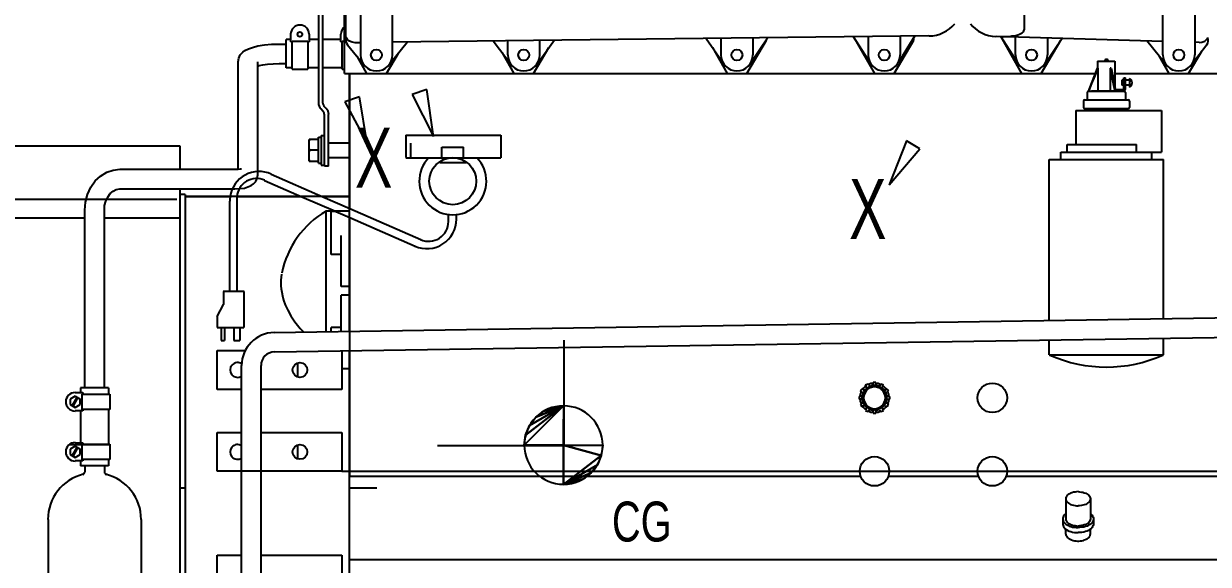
# Model space of a CAD drawing. Header units: millimetres. Extents: x 20 to 897, y 6 to 547.
# Drawn here: x 241.45 to 255.16, y 35.6 to 41.85 of the extents above; entities that cross this region are included whole.
import ezdxf

# ---------------------------------------------------------------- set-up
doc = ezdxf.new("R2010")
doc.units = ezdxf.units.MM
doc.layers.add('GENERADOR', color=254, linetype='Continuous')
doc.layers.add('Media Tensión', color=254, linetype='Continuous')
doc.styles.get("Standard").update_dxf_attribs({"font": 'arial.ttf'})

# ---------------------------------------------------------------- blocks, each defined once
blk = doc.blocks.new('Generador 2')
at = {"layer": 'GENERADOR', "color": 150}
for p, q in [((22.485, 303.4873), (22.485, 303.1568)), ((22.4895, 303.4873), (22.4895, 303.1568)), ((22.5309, 303.3106), (22.5309, 303.2091)), ((22.5658, 303.2091), (22.5658, 303.3106)), ((23.4052, 303.2091), (23.4052, 303.3106)), ((23.4399, 303.3106), (23.4399, 303.2091)), ((22.5149, 303.2268), (22.5149, 303.2953)), ((23.2541, 303.2919), (23.2541, 303.2365)), ((22.5136, 303.1889), (22.5136, 303.2732)), ((22.455, 303.2234), (22.455, 303.2316)), ((22.4749, 303.2316), (22.4749, 303.2234)), ((22.5095, 303.2234), (22.5095, 303.2316)), ((22.5167, 303.2258), (22.5154, 303.2281)), ((23.1503, 303.23), (22.5658, 303.223)), ((22.9745, 303.2275), (22.9555, 303.1993)), ((22.9585, 303.2273), (22.9585, 303.2091)), ((23.0871, 303.1995), (23.0682, 303.2288)), ((23.0843, 303.2091), (23.0843, 303.229)), ((23.135, 303.2298), (23.1164, 303.1997)), ((23.119, 303.2294), (23.119, 303.2091)), ((23.1337, 303.2251), (23.1337, 303.2275)), ((23.4052, 303.2238), (23.2235, 303.2292)), ((23.2287, 303.2292), (23.2321, 303.229)), ((23.2474, 303.1997), (23.2287, 303.2292)), ((23.2321, 303.229), (23.2352, 303.2292)), ((23.2352, 303.2292), (23.238, 303.2294)), ((23.238, 303.2294), (23.2406, 303.2298)), ((23.2406, 303.2298), (23.2431, 303.2301)), ((23.2431, 303.2301), (23.2451, 303.2305)), ((23.2448, 303.2091), (23.2448, 303.2286)), ((23.2451, 303.2305), (23.2472, 303.2311)), ((23.2472, 303.2311), (23.2489, 303.2318)), ((23.2489, 303.2318), (23.2505, 303.2324)), ((23.2505, 303.2324), (23.2518, 303.2333)), ((23.2518, 303.2333), (23.253, 303.2342)), ((23.253, 303.2342), (23.2537, 303.2354)), ((23.2537, 303.2354), (23.2541, 303.2365)), ((23.2795, 303.2275), (23.2795, 303.2091)), ((23.4528, 303.2258), (23.4541, 303.2279)), ((22.405, 303.2139), (22.4087, 303.2158)), ((22.4087, 303.2158), (22.4132, 303.2174)), ((22.4132, 303.2174), (22.4192, 303.2189)), ((22.4192, 303.2189), (22.4262, 303.2201)), ((22.4262, 303.2201), (22.4341, 303.2208)), ((22.4341, 303.2208), (22.4423, 303.221)), ((22.4423, 303.221), (22.4498, 303.221)), ((22.4498, 303.1951), (22.4498, 303.2258)), ((22.455, 303.2258), (22.4498, 303.2258)), ((22.455, 303.2234), (22.4565, 303.2234)), ((22.4565, 303.1938), (22.4565, 303.2242)), ((22.4565, 303.2242), (22.4735, 303.2242)), ((22.4735, 303.2242), (22.4735, 303.1938)), ((22.4735, 303.2234), (22.4749, 303.2234)), ((22.485, 303.2258), (22.4749, 303.2258)), ((22.5095, 303.2258), (22.4895, 303.2258)), ((22.5095, 303.2234), (22.511, 303.2234)), ((22.511, 303.1938), (22.511, 303.2242)), ((22.511, 303.2242), (22.5136, 303.2242)), ((22.5188, 303.2242), (22.5167, 303.2258)), ((22.5167, 303.2201), (22.5348, 303.198)), ((22.5218, 303.2229), (22.5188, 303.2242)), ((22.5251, 303.2225), (22.5218, 303.2229)), ((22.5309, 303.2225), (22.5251, 303.2225)), ((22.5619, 303.1982), (22.5819, 303.2232)), ((22.6754, 303.2245), (22.695, 303.1986)), ((22.6914, 303.2091), (22.6914, 303.2247)), ((22.7196, 303.1889), (22.7362, 303.2171)), ((22.723, 303.1988), (22.7422, 303.2255)), ((22.7261, 303.2251), (22.7261, 303.2091)), ((22.927, 303.199), (22.9077, 303.2266)), ((22.9145, 303.2171), (22.9305, 303.1889)), ((22.9238, 303.2091), (22.9238, 303.2268)), ((22.9518, 303.1889), (22.9732, 303.2251)), ((22.9732, 303.2251), (22.9732, 303.2255)), ((23.0695, 303.2268), (23.0695, 303.2264)), ((23.0695, 303.2264), (23.091, 303.1889)), ((23.1123, 303.1889), (23.1337, 303.2251)), ((23.23, 303.227), (23.23, 303.2264)), ((23.23, 303.2264), (23.2513, 303.1889)), ((23.2727, 303.1889), (23.2942, 303.2251)), ((23.2955, 303.2272), (23.2765, 303.1992)), ((23.409, 303.198), (23.3877, 303.2244)), ((23.453, 303.2202), (23.4364, 303.1984)), ((23.4446, 303.2227), (23.4399, 303.2229)), ((23.4446, 303.2227), (23.4478, 303.223)), ((23.4478, 303.223), (23.4508, 303.2242)), ((23.4508, 303.2242), (23.4528, 303.2258)), ((22.3977, 303.2018), (22.3983, 303.2055)), ((22.3977, 303.0848), (22.3977, 303.2018)), ((22.3983, 303.2055), (22.3999, 303.2091)), ((22.3999, 303.2091), (22.4022, 303.2117)), ((22.4022, 303.2117), (22.4027, 303.212)), ((22.4027, 303.212), (22.405, 303.2139)), ((22.419, 303.0786), (22.419, 303.2018)), ((22.527, 303.2077), (22.5376, 303.1889)), ((22.5591, 303.1889), (22.5722, 303.2111)), ((22.6854, 303.2113), (22.6981, 303.1889)), ((23.3341, 303.2023), (23.353, 303.2023)), ((23.3341, 303.2023), (23.3341, 303.1949)), ((23.353, 303.2023), (23.353, 303.174)), ((23.4008, 303.2081), (23.4118, 303.1889)), ((23.4332, 303.1889), (23.4476, 303.2132)), ((22.419, 303.1969), (22.4205, 303.1975)), ((22.4205, 303.1975), (22.4244, 303.1984)), ((22.4244, 303.1984), (22.4296, 303.1992)), ((22.4296, 303.1992), (22.4358, 303.1995)), ((22.4358, 303.1995), (22.4423, 303.1997)), ((22.4423, 303.1997), (22.4498, 303.1997)), ((22.4565, 303.1951), (22.4498, 303.1951)), ((22.4565, 303.1938), (22.4735, 303.1938)), ((22.485, 303.1951), (22.4735, 303.1951)), ((22.511, 303.1951), (22.4895, 303.1951)), ((22.511, 303.1938), (22.5136, 303.1938)), ((22.5136, 303.1889), (23.3319, 303.1889)), ((22.519, 302.9084), (22.519, 303.1889)), ((22.5192, 303.042), (22.5192, 303.1885)), ((23.3243, 303.1695), (23.3341, 303.1949)), ((23.3343, 303.1949), (23.331, 303.1865)), ((23.3343, 303.1949), (23.3341, 303.1949)), ((23.3343, 303.1949), (23.3343, 303.1702)), ((23.3478, 303.1949), (23.3494, 303.1865)), ((23.3489, 303.1949), (23.3478, 303.1949)), ((23.3478, 303.1949), (23.3478, 303.1702)), ((23.3489, 303.1949), (23.3506, 303.1865)), ((23.353, 303.1889), (23.4659, 303.1889)), ((23.3276, 303.1781), (23.3243, 303.1695)), ((23.331, 303.1865), (23.3276, 303.1781)), ((23.3494, 303.1865), (23.3511, 303.1781)), ((23.3506, 303.1865), (23.3522, 303.1781)), ((23.3511, 303.1781), (23.3528, 303.1695)), ((23.3522, 303.1781), (23.3539, 303.1695)), ((23.3627, 303.1816), (23.3606, 303.1816)), ((23.3606, 303.1816), (23.3606, 303.1762)), ((23.3627, 303.1762), (23.3606, 303.1762)), ((23.3627, 303.1842), (23.3646, 303.1842)), ((23.3627, 303.1723), (23.3627, 303.1842)), ((23.3646, 303.1723), (23.3646, 303.1842)), ((23.3687, 303.1816), (23.3646, 303.1816)), ((23.3687, 303.1762), (23.3646, 303.1762)), ((23.3689, 303.1835), (23.3687, 303.1835)), ((23.3687, 303.1835), (23.3687, 303.1742)), ((23.3689, 303.1835), (23.3689, 303.1742)), ((22.53, 303.1635), (22.5139, 303.1581)), ((22.5382, 303.1126), (22.53, 303.1635)), ((22.6031, 303.1714), (22.5871, 303.1661)), ((22.5871, 303.1661), (22.6106, 303.1202)), ((22.6106, 303.1202), (22.6031, 303.1714)), ((23.3226, 303.1682), (23.3226, 303.1602)), ((23.3633, 303.1695), (23.3241, 303.1695)), ((23.3276, 303.1695), (23.3276, 303.1702)), ((23.3276, 303.1702), (23.3597, 303.1702)), ((23.3437, 303.1695), (23.3437, 303.1702)), ((23.3552, 303.1715), (23.3619, 303.1715)), ((23.3552, 303.1702), (23.3552, 303.1715)), ((23.3597, 303.1695), (23.3597, 303.1702)), ((23.3646, 303.1682), (23.3646, 303.1602)), ((23.3689, 303.1742), (23.3687, 303.1742)), ((22.4902, 303.1477), (22.4876, 303.1503)), ((22.4936, 303.1508), (22.4908, 303.1534)), ((22.5139, 303.1581), (22.5382, 303.1126)), ((23.3187, 303.1589), (23.3187, 303.1521)), ((23.32, 303.1602), (23.3674, 303.1602)), ((23.32, 303.1508), (23.3674, 303.1508)), ((23.3222, 303.1488), (23.3222, 303.1508)), ((23.3651, 303.1488), (23.3651, 303.1508)), ((23.3687, 303.1589), (23.3687, 303.1521)), ((22.4916, 303.0879), (22.4916, 303.1443)), ((22.4962, 303.0879), (22.4962, 303.1443)), ((23.3103, 303.1488), (23.4037, 303.1488)), ((23.3103, 303.1488), (23.3103, 303.1115)), ((23.4037, 303.1488), (23.4037, 303.1034)), ((22.485, 303.1172), (22.4749, 303.1172)), ((22.4749, 303.0934), (22.4749, 303.1172)), ((22.4749, 303.1141), (22.4751, 303.1144)), ((22.4749, 303.1137), (22.4749, 303.1141)), ((22.4749, 303.1131), (22.4749, 303.1137)), ((22.4749, 303.1128), (22.4749, 303.1131)), ((22.4751, 303.1152), (22.4753, 303.1157)), ((22.4751, 303.1148), (22.4751, 303.1152)), ((22.4751, 303.1144), (22.4751, 303.1148)), ((22.4753, 303.1165), (22.4755, 303.1169)), ((22.4753, 303.1161), (22.4753, 303.1165)), ((22.4753, 303.1157), (22.4753, 303.1161)), ((22.4755, 303.1169), (22.4755, 303.1172)), ((22.485, 303.0913), (22.485, 303.1195)), ((22.485, 303.1195), (22.4882, 303.1195)), ((22.4882, 303.1213), (22.4882, 303.0892)), ((22.4882, 303.1213), (22.4916, 303.1213)), ((22.4962, 303.1133), (22.5184, 303.1133)), ((22.5184, 303.1133), (22.5184, 303.0973)), ((22.5382, 303.1126), (22.5382, 303.1126)), ((22.5802, 303.1219), (22.6838, 303.1219)), ((22.5802, 303.1219), (22.5802, 303.0976)), ((22.5858, 303.0962), (22.5858, 303.1131)), ((22.6106, 303.1202), (22.6106, 303.1202)), ((22.6838, 303.1219), (22.6838, 303.0971)), ((23.1257, 303.1156), (23.1068, 303.0676)), ((23.1403, 303.107), (23.1257, 303.1156)), ((23.3009, 303.1115), (23.3765, 303.1115)), ((23.3009, 303.1034), (23.3009, 303.1115)), ((23.3765, 303.1034), (23.3765, 303.1115)), ((22.0829, 303.11), (22.3342, 303.11)), ((22.3342, 303.11), (22.3342, 303.0846)), ((22.4749, 303.1092), (22.4749, 303.1098)), ((22.4749, 303.1088), (22.4749, 303.1092)), ((22.4749, 303.1085), (22.4749, 303.1088)), ((22.4751, 303.1079), (22.4749, 303.1085)), ((22.4749, 303.1021), (22.4751, 303.1025)), ((22.4749, 303.1018), (22.4749, 303.1021)), ((22.4749, 303.1014), (22.4749, 303.1018)), ((22.4749, 303.101), (22.4749, 303.1014)), ((22.4751, 303.1075), (22.4751, 303.1079)), ((22.4751, 303.1072), (22.4751, 303.1075)), ((22.4753, 303.1066), (22.4751, 303.1072)), ((22.4751, 303.1034), (22.4753, 303.1038)), ((22.4751, 303.1031), (22.4751, 303.1034)), ((22.4751, 303.1025), (22.4751, 303.1031)), ((22.4753, 303.1062), (22.4753, 303.1066)), ((22.4755, 303.1059), (22.4753, 303.1062)), ((22.4753, 303.1046), (22.4755, 303.1049)), ((22.4753, 303.1042), (22.4753, 303.1046)), ((22.4753, 303.1038), (22.4753, 303.1042)), ((22.4755, 303.1053), (22.4755, 303.1059)), ((22.485, 303.1053), (22.4755, 303.1053)), ((22.4755, 303.1049), (22.4755, 303.1053)), ((22.6194, 303.1088), (22.6431, 303.1088)), ((22.6194, 303.0971), (22.6194, 303.1088)), ((22.6431, 303.0971), (22.6431, 303.1088)), ((23.1068, 303.0676), (23.1403, 303.107)), ((23.2942, 303.1034), (23.4037, 303.1034)), ((23.2942, 303.0954), (23.2942, 303.1034)), ((23.3931, 303.0954), (23.3931, 303.1034)), ((22.3999, 303.0851), (22.4012, 303.0853)), ((22.4012, 303.0853), (22.4014, 303.0853)), ((22.4749, 303.0975), (22.4749, 303.098)), ((22.4749, 303.0971), (22.4749, 303.0975)), ((22.4749, 303.0967), (22.4749, 303.0971)), ((22.4751, 303.0963), (22.4749, 303.0967)), ((22.4749, 303.0934), (22.485, 303.0934)), ((22.4751, 303.0958), (22.4751, 303.0963)), ((22.4751, 303.0954), (22.4751, 303.0958)), ((22.4753, 303.095), (22.4751, 303.0954)), ((22.4753, 303.0947), (22.4753, 303.095)), ((22.4753, 303.0943), (22.4753, 303.0947)), ((22.4755, 303.0937), (22.4753, 303.0943)), ((22.4755, 303.0934), (22.4755, 303.0937)), ((22.485, 303.0913), (22.4882, 303.0913)), ((22.4882, 303.0892), (22.4916, 303.0892)), ((22.4962, 303.0879), (22.4916, 303.0879)), ((22.4962, 303.0973), (22.5184, 303.0973)), ((22.5802, 303.0971), (22.6054, 303.0971)), ((22.6054, 303.0971), (22.6578, 303.0971)), ((22.6175, 303.0922), (22.6461, 303.0922)), ((22.6578, 303.0971), (22.6838, 303.0971)), ((23.2815, 302.9198), (23.2815, 303.0954)), ((23.2815, 303.0954), (23.4058, 303.0954)), ((23.4058, 302.9219), (23.4058, 303.0954)), ((22.2419, 303.0719), (22.2477, 303.0773)), ((22.2477, 303.0773), (22.2544, 303.0814)), ((22.2544, 303.0814), (22.2613, 303.0838)), ((22.2613, 303.0838), (22.2687, 303.0846)), ((22.2687, 303.0846), (22.3938, 303.0846)), ((22.3938, 303.0846), (22.3975, 303.0848)), ((22.3975, 303.0848), (22.3999, 303.0851)), ((22.4167, 303.0715), (22.4184, 303.0749)), ((22.4184, 303.0749), (22.419, 303.0786)), ((22.4262, 303.0726), (22.4671, 303.0547)), ((22.4335, 303.0794), (22.4899, 303.0547)), ((22.2335, 303.0573), (22.237, 303.0652)), ((22.237, 303.0652), (22.2419, 303.0719)), ((22.2581, 303.0581), (22.2613, 303.0609)), ((22.2613, 303.0609), (22.2648, 303.0627)), ((22.2648, 303.0627), (22.2687, 303.0633)), ((22.2687, 303.0633), (22.3938, 303.0633)), ((22.3342, 303.0633), (22.3342, 302.577)), ((22.3938, 303.0633), (22.3997, 303.0637)), ((22.3997, 303.0637), (22.4044, 303.0642)), ((22.4044, 303.0642), (22.4083, 303.0654)), ((22.4083, 303.0654), (22.4117, 303.0669)), ((22.4117, 303.0669), (22.4143, 303.0687)), ((22.4143, 303.0687), (22.4167, 303.0715)), ((23.1068, 303.0676), (23.1068, 303.0676)), ((22.3309, 303.0516), (21.9318, 303.0516)), ((22.2305, 303.04), (22.2312, 303.0489)), ((22.2312, 303.0489), (22.2335, 303.0573)), ((22.2521, 303.0452), (22.2534, 303.0501)), ((22.2534, 303.0501), (22.2555, 303.0544)), ((22.2555, 303.0544), (22.2581, 303.0581)), ((22.3397, 303.0572), (22.3342, 303.0572)), ((22.3397, 303.0572), (22.3397, 302.577)), ((22.519, 303.0551), (22.3397, 303.0551)), ((22.3889, 303.0547), (22.3398, 303.0547)), ((22.3885, 302.9515), (22.3885, 303.0501)), ((22.4671, 303.0547), (22.3964, 303.0547)), ((22.3964, 302.9515), (22.3964, 303.053)), ((22.4671, 303.0547), (22.5037, 303.0389)), ((22.4899, 303.0547), (22.5192, 303.042)), ((22.5192, 303.0547), (22.4899, 303.0547)), ((22.2305, 302.8467), (22.2305, 303.04)), ((22.2518, 303.04), (22.2521, 303.0452)), ((22.2518, 302.8467), (22.2518, 303.04)), ((22.4936, 302.9079), (22.4936, 303.0392)), ((22.519, 303.0392), (22.4936, 303.0392)), ((22.5037, 303.0389), (22.4938, 303.0389)), ((22.4988, 302.9918), (22.4988, 303.0391)), ((22.519, 303.0391), (22.4988, 303.0391)), ((22.5039, 303.0387), (22.4992, 303.0387)), ((22.5039, 303.0387), (22.5192, 303.032)), ((22.5192, 303.042), (22.5968, 303.0081)), ((22.6267, 303.0277), (22.6267, 303.0353)), ((22.6354, 303.0303), (22.6354, 303.0353)), ((22.1256, 303.0318), (22.2305, 303.0318)), ((22.2518, 303.0318), (22.3342, 303.0318)), ((22.5192, 302.75), (22.5192, 303.032)), ((22.5192, 303.032), (22.5905, 303.0008)), ((22.5097, 302.9571), (22.5097, 303.0124)), ((22.5097, 302.9918), (22.4988, 302.9918)), ((22.4449, 302.9706), (22.4445, 302.9672)), ((22.4445, 302.9672), (22.4442, 302.964)), ((22.4442, 302.964), (22.4442, 302.961)), ((22.4442, 302.961), (22.4442, 302.9579)), ((22.4442, 302.9579), (22.4445, 302.9545)), ((22.519, 302.9571), (22.5097, 302.9571)), ((22.4042, 302.9515), (22.3813, 302.9515)), ((22.3815, 302.9515), (22.3815, 302.9375)), ((22.4038, 302.9515), (22.4038, 302.9122)), ((22.4445, 302.9545), (22.4451, 302.9508)), ((22.4451, 302.9508), (22.4458, 302.9467)), ((22.4458, 302.9467), (22.4471, 302.942)), ((22.519, 302.9474), (22.5097, 302.9474)), ((22.5097, 302.9082), (22.5097, 302.9474)), ((22.3746, 302.9243), (22.3815, 302.9375)), ((22.4471, 302.942), (22.449, 302.937)), ((22.449, 302.937), (22.4516, 302.9314)), ((22.4516, 302.9314), (22.455, 302.9252)), ((22.3746, 302.9243), (22.3746, 302.9122)), ((22.4369, 302.9069), (23.5297, 302.9239)), ((22.455, 302.9252), (22.4593, 302.9185)), ((22.4593, 302.9185), (22.4651, 302.9114)), ((22.3746, 302.9122), (22.4038, 302.9122)), ((22.379, 302.9122), (22.379, 302.8982)), ((22.3829, 302.9122), (22.3829, 302.8982)), ((22.393, 302.9122), (22.393, 302.8982)), ((22.3994, 302.9122), (22.3994, 302.8982)), ((22.4651, 302.9114), (22.4688, 302.9075)), ((22.5097, 302.9125), (22.4988, 302.9125)), ((22.4988, 302.908), (22.4988, 302.9125)), ((22.379, 302.8982), (22.3829, 302.8982)), ((22.393, 302.8982), (22.3994, 302.8982)), ((22.4373, 302.8857), (23.5301, 302.9026)), ((22.7528, 302.7836), (22.7528, 302.8987)), ((23.2815, 302.8827), (23.2815, 302.8985)), ((23.4058, 302.8827), (23.4058, 302.9006)), ((22.3746, 302.8873), (22.4053, 302.8873)), ((22.3746, 302.8448), (22.3746, 302.8873)), ((22.5104, 302.887), (22.5104, 302.8448)), ((22.519, 302.5899), (22.519, 302.8871)), ((23.2815, 302.8827), (23.4058, 302.8827)), ((22.4014, 302.5871), (22.4014, 302.8709)), ((22.4225, 302.5871), (22.4225, 302.8709)), ((22.4626, 302.8584), (22.4626, 302.8737)), ((22.519, 302.8672), (22.5104, 302.8672)), ((22.2199, 302.8416), (22.2282, 302.8416)), ((22.2564, 302.8467), (22.2258, 302.8467)), ((22.2258, 302.8467), (22.2258, 302.8416)), ((22.2282, 302.8416), (22.2282, 302.8399)), ((22.2564, 302.8467), (22.2564, 302.8399)), ((22.4014, 302.8448), (22.3746, 302.8448)), ((22.5104, 302.8448), (22.4225, 302.8448)), ((23.0779, 302.8414), (23.0759, 302.8433)), ((23.0777, 302.8414), (23.0759, 302.8431)), ((23.0796, 302.8444), (23.0772, 302.8455)), ((23.0777, 302.8414), (23.0779, 302.8412)), ((23.0779, 302.8414), (23.0781, 302.8412)), ((23.0779, 302.8412), (23.0781, 302.8411)), ((23.0781, 302.8412), (23.0781, 302.8411)), ((23.0781, 302.8411), (23.0783, 302.8409)), ((23.0781, 302.8411), (23.0783, 302.8409)), ((23.0783, 302.8405), (23.079, 302.8418)), ((23.0783, 302.8409), (23.0783, 302.8405)), ((23.0783, 302.8409), (23.0783, 302.8405)), ((23.0783, 302.8405), (23.0783, 302.8403)), ((23.0783, 302.8405), (23.0783, 302.8405)), ((23.0783, 302.8405), (23.0783, 302.8403)), ((23.0783, 302.8403), (23.0783, 302.8403)), ((23.0783, 302.8403), (23.0783, 302.8401)), ((23.0783, 302.8403), (23.0783, 302.8401)), ((23.091, 302.8496), (23.079, 302.8427)), ((23.079, 302.8427), (23.079, 302.8291)), ((23.0796, 302.8444), (23.0798, 302.8444)), ((23.0798, 302.8431), (23.0805, 302.8446)), ((23.0798, 302.8444), (23.0802, 302.8444)), ((23.0802, 302.8444), (23.0804, 302.8444)), ((23.0804, 302.8444), (23.0805, 302.8446)), ((23.0805, 302.8446), (23.0807, 302.8446)), ((23.0807, 302.8446), (23.0809, 302.8448)), ((23.0809, 302.8448), (23.0809, 302.8448)), ((23.0824, 302.8472), (23.0813, 302.8496)), ((23.0824, 302.8472), (23.0817, 302.8498)), ((23.0822, 302.8461), (23.082, 302.8459)), ((23.0822, 302.8461), (23.082, 302.8459)), ((23.082, 302.8459), (23.082, 302.8459)), ((23.0824, 302.8465), (23.0822, 302.8463)), ((23.0822, 302.8463), (23.0822, 302.8461)), ((23.0824, 302.8463), (23.0822, 302.8461)), ((23.0822, 302.8461), (23.0822, 302.8461)), ((23.0824, 302.8463), (23.0863, 302.8485)), ((23.0824, 302.8472), (23.0824, 302.847)), ((23.0824, 302.8472), (23.0824, 302.847)), ((23.0824, 302.847), (23.0824, 302.8467)), ((23.0824, 302.847), (23.0824, 302.8467)), ((23.0824, 302.8467), (23.0824, 302.8465)), ((23.0824, 302.8467), (23.0824, 302.8465)), ((23.0824, 302.8465), (23.0824, 302.8463)), ((23.0854, 302.8491), (23.0839, 302.8511)), ((23.0854, 302.8491), (23.0856, 302.8489)), ((23.0856, 302.8489), (23.0858, 302.8487)), ((23.0858, 302.8487), (23.0861, 302.8485)), ((23.0861, 302.8485), (23.0863, 302.8485)), ((23.0863, 302.8485), (23.0865, 302.8485)), ((23.0865, 302.8485), (23.0865, 302.8485)), ((23.0865, 302.8485), (23.0867, 302.8485)), ((23.0884, 302.8491), (23.0882, 302.8491)), ((23.0884, 302.8491), (23.0882, 302.8491)), ((23.0886, 302.8491), (23.0884, 302.8491)), ((23.0884, 302.8491), (23.0884, 302.8491)), ((23.0886, 302.8491), (23.0884, 302.8491)), ((23.0887, 302.8493), (23.0886, 302.8491)), ((23.0887, 302.8493), (23.0886, 302.8491)), ((23.0886, 302.8491), (23.0886, 302.8491)), ((23.0886, 302.8491), (23.0902, 302.8491)), ((23.0889, 302.8495), (23.0887, 302.8493)), ((23.0889, 302.8495), (23.0887, 302.8493)), ((23.0891, 302.8498), (23.0889, 302.8495)), ((23.0891, 302.8496), (23.0889, 302.8495)), ((23.0891, 302.85), (23.0895, 302.8526)), ((23.0891, 302.85), (23.0891, 302.8498)), ((23.0893, 302.85), (23.0891, 302.8496)), ((23.0893, 302.85), (23.0899, 302.8526)), ((23.1029, 302.8427), (23.091, 302.8496)), ((23.0915, 302.8491), (23.0932, 302.8491)), ((23.0927, 302.85), (23.0923, 302.8526)), ((23.0927, 302.85), (23.0927, 302.8498)), ((23.0927, 302.8498), (23.0929, 302.8495)), ((23.0929, 302.8495), (23.093, 302.8493)), ((23.093, 302.8493), (23.0932, 302.8491)), ((23.0932, 302.8491), (23.0934, 302.8491)), ((23.0934, 302.8491), (23.0934, 302.8491)), ((23.0934, 302.8491), (23.0936, 302.8491)), ((23.0953, 302.8485), (23.0951, 302.8485)), ((23.0953, 302.8485), (23.0951, 302.8485)), ((23.0955, 302.8485), (23.0953, 302.8485)), ((23.0955, 302.8485), (23.0953, 302.8485)), ((23.0955, 302.8485), (23.0955, 302.8485)), ((23.0955, 302.8485), (23.0955, 302.8485)), ((23.0958, 302.8485), (23.0955, 302.8485)), ((23.0958, 302.8485), (23.0955, 302.8485)), ((23.0955, 302.8485), (23.0996, 302.8463)), ((23.096, 302.8487), (23.0958, 302.8485)), ((23.096, 302.8487), (23.0958, 302.8485)), ((23.0962, 302.8489), (23.096, 302.8487)), ((23.0962, 302.8487), (23.096, 302.8487)), ((23.0964, 302.8491), (23.0962, 302.8489)), ((23.0964, 302.8489), (23.0962, 302.8487)), ((23.0964, 302.8491), (23.0981, 302.8511)), ((23.0964, 302.8489), (23.0983, 302.8509)), ((23.0996, 302.8472), (23.0994, 302.847)), ((23.0994, 302.847), (23.0994, 302.8467)), ((23.0994, 302.8467), (23.0994, 302.8465)), ((23.0994, 302.8465), (23.0996, 302.8463)), ((23.0996, 302.8472), (23.1005, 302.8496)), ((23.0996, 302.8463), (23.0996, 302.8461)), ((23.0996, 302.8461), (23.0998, 302.8459)), ((23.0998, 302.8459), (23.0998, 302.8459)), ((23.1011, 302.8448), (23.1009, 302.8448)), ((23.1011, 302.8446), (23.1009, 302.8448)), ((23.1011, 302.8446), (23.1011, 302.8448)), ((23.1013, 302.8446), (23.1011, 302.8446)), ((23.1013, 302.8446), (23.1011, 302.8446)), ((23.1011, 302.8446), (23.1011, 302.8446)), ((23.1014, 302.8444), (23.1013, 302.8446)), ((23.1014, 302.8444), (23.1013, 302.8446)), ((23.1013, 302.8446), (23.102, 302.8431)), ((23.1018, 302.8444), (23.1014, 302.8444)), ((23.1018, 302.8444), (23.1014, 302.8444)), ((23.102, 302.8444), (23.1018, 302.8444)), ((23.102, 302.8444), (23.1018, 302.8444)), ((23.1022, 302.8444), (23.102, 302.8444)), ((23.1024, 302.8444), (23.102, 302.8444)), ((23.1022, 302.8444), (23.1048, 302.8452)), ((23.1024, 302.8444), (23.1046, 302.8455)), ((23.1029, 302.8291), (23.1029, 302.8427)), ((23.1029, 302.8418), (23.1035, 302.8405)), ((23.1037, 302.8409), (23.1035, 302.8405)), ((23.1035, 302.8405), (23.1035, 302.8403)), ((23.1035, 302.8403), (23.1035, 302.8403)), ((23.1035, 302.8403), (23.1037, 302.8401)), ((23.1039, 302.8412), (23.1037, 302.8411)), ((23.1037, 302.8411), (23.1037, 302.8409)), ((23.1041, 302.8414), (23.1039, 302.8412)), ((23.1041, 302.8414), (23.1061, 302.8431)), ((22.2199, 302.8377), (22.2144, 302.8345)), ((22.2144, 302.8345), (22.2144, 302.8284)), ((22.2144, 302.8284), (22.2199, 302.8254)), ((22.2219, 302.8364), (22.2165, 302.8272)), ((22.2178, 302.8265), (22.223, 302.8358)), ((22.2199, 302.8377), (22.2253, 302.8345)), ((22.2199, 302.8254), (22.2253, 302.8284)), ((22.2253, 302.8284), (22.2253, 302.8345)), ((22.2273, 302.8399), (22.2577, 302.8399)), ((22.2273, 302.8399), (22.2273, 302.823)), ((22.2577, 302.8399), (22.2577, 302.823)), ((22.7521, 302.8271), (22.7091, 302.7843)), ((22.7091, 302.7843), (22.7521, 302.8271)), ((22.7521, 302.8271), (22.7106, 302.7953)), ((22.7106, 302.7953), (22.7521, 302.8271)), ((22.7149, 302.8056), (22.7521, 302.8271)), ((22.7521, 302.8271), (22.7149, 302.8056)), ((22.7521, 302.8271), (22.7218, 302.8146)), ((22.7218, 302.8146), (22.7521, 302.8271)), ((22.7521, 302.8271), (22.7306, 302.8213)), ((22.7306, 302.8213), (22.7521, 302.8271)), ((22.7409, 302.8256), (22.7521, 302.8271)), ((22.7521, 302.8271), (22.7521, 302.7843)), ((22.7521, 302.8271), (22.7521, 302.7843)), ((23.0768, 302.8377), (23.0742, 302.8373)), ((23.0768, 302.8342), (23.0742, 302.8347)), ((23.0768, 302.8342), (23.0742, 302.8345)), ((23.0777, 302.8304), (23.0759, 302.8287)), ((23.0768, 302.8377), (23.077, 302.8377)), ((23.0768, 302.8342), (23.077, 302.8342)), ((23.0768, 302.8342), (23.0772, 302.8342)), ((23.077, 302.8377), (23.0774, 302.8379)), ((23.077, 302.8342), (23.0774, 302.834)), ((23.0796, 302.8274), (23.077, 302.8265)), ((23.0772, 302.8342), (23.0774, 302.834)), ((23.0796, 302.8272), (23.0772, 302.8263)), ((23.0774, 302.8379), (23.0776, 302.8381)), ((23.0774, 302.834), (23.0776, 302.8338)), ((23.0774, 302.834), (23.0776, 302.8338)), ((23.0776, 302.8381), (23.0777, 302.8383)), ((23.0776, 302.8338), (23.0777, 302.8336)), ((23.0776, 302.8338), (23.0777, 302.8336)), ((23.0777, 302.8384), (23.0777, 302.8386)), ((23.0777, 302.8383), (23.0777, 302.8384)), ((23.0777, 302.8384), (23.0777, 302.8384)), ((23.0777, 302.8336), (23.0777, 302.8383)), ((23.0777, 302.8336), (23.0777, 302.8334)), ((23.0777, 302.8336), (23.0777, 302.8336)), ((23.0777, 302.8336), (23.0777, 302.8334)), ((23.0777, 302.8334), (23.0777, 302.8334)), ((23.0777, 302.8334), (23.0777, 302.8332)), ((23.0777, 302.8334), (23.0777, 302.8332)), ((23.0777, 302.8304), (23.0779, 302.8306)), ((23.0779, 302.8306), (23.0781, 302.8308)), ((23.0781, 302.8308), (23.0783, 302.831)), ((23.0783, 302.8315), (23.0783, 302.8317)), ((23.0783, 302.8314), (23.0783, 302.8315)), ((23.0783, 302.8315), (23.0783, 302.8315)), ((23.0783, 302.831), (23.0783, 302.8314)), ((23.079, 302.83), (23.0783, 302.8314)), ((23.079, 302.8291), (23.091, 302.8222)), ((23.0796, 302.8274), (23.0798, 302.8274)), ((23.0796, 302.8272), (23.0798, 302.8274)), ((23.0805, 302.8272), (23.0798, 302.8287)), ((23.0798, 302.8274), (23.0802, 302.8274)), ((23.0798, 302.8274), (23.0802, 302.8274)), ((23.0802, 302.8274), (23.0804, 302.8274)), ((23.0802, 302.8274), (23.0804, 302.8274)), ((23.0804, 302.8274), (23.0805, 302.8272)), ((23.0804, 302.8274), (23.0805, 302.8272)), ((23.0805, 302.8272), (23.0807, 302.8272)), ((23.0805, 302.8272), (23.0807, 302.8272)), ((23.0807, 302.8272), (23.0809, 302.8271)), ((23.0807, 302.8272), (23.0807, 302.8272)), ((23.0807, 302.8272), (23.0809, 302.8271)), ((23.0809, 302.8271), (23.0809, 302.8271)), ((23.091, 302.8222), (23.1029, 302.8291)), ((23.1011, 302.8271), (23.1009, 302.8271)), ((23.1013, 302.8272), (23.1011, 302.8272)), ((23.1011, 302.8272), (23.1011, 302.8271)), ((23.102, 302.8287), (23.1013, 302.8272)), ((23.1014, 302.8274), (23.1013, 302.8272)), ((23.1018, 302.8274), (23.1014, 302.8274)), ((23.102, 302.8274), (23.1018, 302.8274)), ((23.1024, 302.8272), (23.102, 302.8274)), ((23.1024, 302.8272), (23.1046, 302.8263)), ((23.1035, 302.8314), (23.1029, 302.83)), ((23.1035, 302.8315), (23.1037, 302.8317)), ((23.1035, 302.8315), (23.1037, 302.8317)), ((23.1035, 302.8314), (23.1035, 302.8315)), ((23.1035, 302.8315), (23.1035, 302.8315)), ((23.1035, 302.8314), (23.1035, 302.8315)), ((23.1037, 302.831), (23.1035, 302.8314)), ((23.1035, 302.831), (23.1035, 302.8314)), ((23.1035, 302.8314), (23.1035, 302.8314)), ((23.1037, 302.8308), (23.1035, 302.831)), ((23.1037, 302.8308), (23.1037, 302.831)), ((23.1039, 302.8306), (23.1037, 302.8308)), ((23.1037, 302.8306), (23.1037, 302.8308)), ((23.1039, 302.8304), (23.1037, 302.8306)), ((23.1041, 302.8304), (23.1039, 302.8306)), ((23.1039, 302.8304), (23.1059, 302.8286)), ((23.1041, 302.8384), (23.1041, 302.8386)), ((23.1041, 302.8384), (23.1041, 302.8386)), ((23.1042, 302.8383), (23.1041, 302.8384)), ((23.1041, 302.8384), (23.1041, 302.8384)), ((23.1041, 302.8383), (23.1041, 302.8384)), ((23.1042, 302.8383), (23.1041, 302.8383)), ((23.1042, 302.8336), (23.1041, 302.8334)), ((23.1041, 302.8334), (23.1041, 302.8334)), ((23.1041, 302.8334), (23.1041, 302.8332)), ((23.1041, 302.8304), (23.1061, 302.8287)), ((23.1042, 302.8381), (23.1042, 302.8383)), ((23.1042, 302.8381), (23.1042, 302.8383)), ((23.1042, 302.8383), (23.1042, 302.8336)), ((23.1046, 302.8379), (23.1042, 302.8381)), ((23.1044, 302.8379), (23.1042, 302.8381)), ((23.1046, 302.834), (23.1042, 302.8338)), ((23.1042, 302.8338), (23.1042, 302.8336)), ((23.1048, 302.8377), (23.1044, 302.8379)), ((23.1048, 302.8377), (23.1046, 302.8379)), ((23.1048, 302.8342), (23.1046, 302.834)), ((23.105, 302.8377), (23.1048, 302.8377)), ((23.105, 302.8377), (23.1048, 302.8377)), ((23.105, 302.8342), (23.1048, 302.8342)), ((23.105, 302.8377), (23.1076, 302.8373)), ((23.105, 302.8377), (23.1076, 302.8371)), ((23.105, 302.8342), (23.1076, 302.8345)), ((22.2282, 302.8215), (22.2199, 302.8215)), ((22.2258, 302.8215), (22.2258, 302.7869)), ((22.2577, 302.823), (22.2273, 302.823)), ((22.2282, 302.823), (22.2282, 302.8215)), ((22.2564, 302.823), (22.2564, 302.7854)), ((22.7149, 302.8056), (22.7218, 302.8146)), ((22.7218, 302.8146), (22.7306, 302.8213)), ((22.7306, 302.8213), (22.7409, 302.8256)), ((23.0824, 302.8244), (23.0813, 302.8222)), ((23.082, 302.8258), (23.082, 302.8259)), ((23.0822, 302.8258), (23.082, 302.8258)), ((23.0822, 302.8256), (23.0822, 302.8258)), ((23.0824, 302.8254), (23.0822, 302.8256)), ((23.0863, 302.8233), (23.0822, 302.8256)), ((23.0824, 302.825), (23.0824, 302.8254)), ((23.0824, 302.8248), (23.0824, 302.825)), ((23.0824, 302.8244), (23.0824, 302.8248)), ((23.0854, 302.823), (23.0835, 302.8209)), ((23.0854, 302.8228), (23.0839, 302.8207)), ((23.0854, 302.823), (23.0856, 302.8231)), ((23.0854, 302.8228), (23.0856, 302.823)), ((23.0856, 302.823), (23.0858, 302.8231)), ((23.0856, 302.8231), (23.0858, 302.8231)), ((23.0858, 302.8231), (23.0861, 302.8233)), ((23.0858, 302.8231), (23.0859, 302.8233)), ((23.0859, 302.8233), (23.0863, 302.8233)), ((23.0861, 302.8233), (23.0863, 302.8233)), ((23.0863, 302.8233), (23.0865, 302.8233)), ((23.0863, 302.8233), (23.0863, 302.8233)), ((23.0863, 302.8233), (23.0865, 302.8233)), ((23.0865, 302.8233), (23.0865, 302.8233)), ((23.0865, 302.8233), (23.0867, 302.8231)), ((23.0865, 302.8233), (23.0867, 302.8233)), ((23.0884, 302.8228), (23.0882, 302.8228)), ((23.0886, 302.8226), (23.0884, 302.8228)), ((23.0884, 302.8228), (23.0884, 302.8228)), ((23.0887, 302.8226), (23.0886, 302.8226)), ((23.0902, 302.8226), (23.0886, 302.8226)), ((23.0889, 302.8222), (23.0887, 302.8226)), ((23.0891, 302.822), (23.0889, 302.8222)), ((23.0891, 302.8218), (23.0891, 302.822)), ((23.0891, 302.8218), (23.0895, 302.8192)), ((23.0932, 302.8226), (23.0915, 302.8226)), ((23.0927, 302.8218), (23.0921, 302.8192)), ((23.0927, 302.8218), (23.0923, 302.8192)), ((23.0927, 302.822), (23.0929, 302.8224)), ((23.0927, 302.822), (23.0929, 302.8222)), ((23.0927, 302.8218), (23.0927, 302.822)), ((23.0927, 302.8218), (23.0927, 302.822)), ((23.0929, 302.8222), (23.093, 302.8226)), ((23.0929, 302.8224), (23.093, 302.8226)), ((23.093, 302.8226), (23.0932, 302.8226)), ((23.093, 302.8226), (23.0932, 302.8226)), ((23.0932, 302.8226), (23.0934, 302.8228)), ((23.0932, 302.8226), (23.0934, 302.8228)), ((23.0934, 302.8228), (23.0934, 302.8228)), ((23.0934, 302.8228), (23.0936, 302.8228)), ((23.0934, 302.8228), (23.0934, 302.8228)), ((23.0934, 302.8228), (23.0936, 302.8228)), ((23.0953, 302.8233), (23.0951, 302.8231)), ((23.0955, 302.8233), (23.0953, 302.8233)), ((23.0996, 302.8256), (23.0955, 302.8233)), ((23.0955, 302.8233), (23.0955, 302.8233)), ((23.0958, 302.8233), (23.0955, 302.8233)), ((23.096, 302.8231), (23.0958, 302.8233)), ((23.0962, 302.823), (23.096, 302.8231)), ((23.0964, 302.8228), (23.0962, 302.823)), ((23.0964, 302.8228), (23.0981, 302.8207)), ((23.0994, 302.8254), (23.0996, 302.8256)), ((23.0994, 302.8254), (23.0996, 302.8256)), ((23.0994, 302.825), (23.0994, 302.8254)), ((23.0994, 302.8252), (23.0994, 302.8254)), ((23.0994, 302.8248), (23.0994, 302.8252)), ((23.0994, 302.8248), (23.0994, 302.825)), ((23.0996, 302.8244), (23.0994, 302.8248)), ((23.0994, 302.8246), (23.0994, 302.8248)), ((23.0994, 302.8246), (23.1003, 302.822)), ((23.0996, 302.8256), (23.0996, 302.8258)), ((23.0996, 302.8258), (23.0998, 302.8258)), ((23.0996, 302.8256), (23.0996, 302.8258)), ((23.0996, 302.8258), (23.0998, 302.8258)), ((23.0996, 302.8244), (23.1005, 302.8222)), ((23.0998, 302.8258), (23.0998, 302.8259)), ((23.0998, 302.8258), (23.0998, 302.8259)), ((22.7106, 302.7953), (22.7149, 302.8056)), ((22.7521, 302.7576), (22.7521, 302.8125)), ((22.3746, 302.7981), (22.4014, 302.7981)), ((22.3746, 302.7558), (22.3746, 302.7981)), ((22.4225, 302.7981), (22.5104, 302.7981)), ((22.5104, 302.7981), (22.5104, 302.7558)), ((22.7091, 302.7843), (22.7106, 302.7953)), ((22.2135, 302.7849), (22.2577, 302.7849)), ((22.2199, 302.7832), (22.2144, 302.78)), ((22.2144, 302.78), (22.2144, 302.7739)), ((22.2219, 302.7819), (22.2165, 302.7726)), ((22.2178, 302.772), (22.223, 302.7813)), ((22.2199, 302.7869), (22.2282, 302.7869)), ((22.2199, 302.7832), (22.2253, 302.78)), ((22.2253, 302.7739), (22.2253, 302.78)), ((22.2273, 302.7854), (22.2577, 302.7854)), ((22.2273, 302.7854), (22.2273, 302.7685)), ((22.2282, 302.7869), (22.2282, 302.7854)), ((22.2577, 302.7854), (22.2577, 302.7685)), ((22.4626, 302.7692), (22.4626, 302.7845)), ((22.7519, 302.7836), (22.6147, 302.7836)), ((22.7521, 302.7843), (22.7091, 302.7843)), ((22.7091, 302.7843), (22.7521, 302.7843)), ((22.7269, 302.7843), (22.7767, 302.7843)), ((22.7933, 302.7731), (22.7521, 302.7843)), ((22.7521, 302.7843), (22.7948, 302.7843)), ((22.7521, 302.7414), (22.7521, 302.7843)), ((22.7521, 302.7843), (22.7933, 302.7731)), ((22.7521, 302.7843), (22.7948, 302.7843)), ((22.7521, 302.7843), (22.7521, 302.7414)), ((22.7948, 302.7843), (22.7933, 302.7731)), ((22.2144, 302.7739), (22.2199, 302.7707)), ((22.2199, 302.7707), (22.2253, 302.7739)), ((22.2282, 302.767), (22.2199, 302.767)), ((22.2258, 302.767), (22.2258, 302.7617)), ((22.2577, 302.7685), (22.2273, 302.7685)), ((22.2282, 302.7685), (22.2282, 302.767)), ((22.2564, 302.7685), (22.2564, 302.7617)), ((22.7521, 302.7414), (22.7933, 302.7731)), ((22.7933, 302.7731), (22.7521, 302.7414)), ((22.7521, 302.7414), (22.789, 302.7629)), ((22.789, 302.7629), (22.7521, 302.7414)), ((22.789, 302.7629), (22.7823, 302.7541)), ((22.7933, 302.7731), (22.789, 302.7629)), ((22.2564, 302.7617), (22.2258, 302.7617)), ((22.2305, 302.7617), (22.2305, 302.755)), ((22.2518, 302.7617), (22.2518, 302.755)), ((22.4014, 302.7558), (22.3746, 302.7558)), ((22.4225, 302.7558), (22.4014, 302.7558)), ((22.5104, 302.7558), (22.4225, 302.7558)), ((22.5104, 302.7558), (24.1614, 302.7558)), ((23.0759, 302.7502), (22.519, 302.7502)), ((22.7521, 302.7414), (22.7823, 302.7541)), ((22.7823, 302.7541), (22.7521, 302.7414)), ((22.7823, 302.7541), (22.7733, 302.7472)), ((23.2043, 302.7502), (23.1059, 302.7502)), ((23.5542, 302.7502), (23.2343, 302.7502)), ((22.3397, 302.7373), (22.3342, 302.7373)), ((22.5488, 302.7373), (22.519, 302.7373)), ((22.7521, 302.7414), (22.7733, 302.7472)), ((22.7733, 302.7472), (22.7521, 302.7414)), ((22.7631, 302.7429), (22.7521, 302.7414)), ((22.7733, 302.7472), (22.7631, 302.7429)), ((23.2996, 302.7269), (23.2994, 302.7259)), ((23.2994, 302.7259), (23.2996, 302.7248)), ((23.2994, 302.7259), (23.2994, 302.7039)), ((23.3, 302.7278), (23.2996, 302.7269)), ((23.2996, 302.7248), (23.3, 302.7239)), ((23.3006, 302.7287), (23.3, 302.7278)), ((23.3, 302.7239), (23.3006, 302.7229)), ((23.3013, 302.7297), (23.3006, 302.7287)), ((23.3022, 302.7306), (23.3013, 302.7297)), ((23.3034, 302.7313), (23.3022, 302.7306)), ((23.3047, 302.7319), (23.3034, 302.7313)), ((23.3061, 302.7324), (23.3047, 302.7319)), ((23.3078, 302.733), (23.3061, 302.7324)), ((23.3095, 302.7332), (23.3078, 302.733)), ((23.3112, 302.7334), (23.3095, 302.7332)), ((23.3129, 302.7336), (23.3112, 302.7334)), ((23.3129, 302.7336), (23.3145, 302.7334)), ((23.3145, 302.7334), (23.3164, 302.7332)), ((23.3164, 302.7332), (23.3181, 302.733)), ((23.3181, 302.733), (23.3196, 302.7324)), ((23.3196, 302.7324), (23.3211, 302.7319)), ((23.3211, 302.7319), (23.3224, 302.7313)), ((23.3224, 302.7313), (23.3235, 302.7306)), ((23.3235, 302.7306), (23.3244, 302.7297)), ((23.3244, 302.7297), (23.3252, 302.7287)), ((23.3252, 302.7287), (23.3257, 302.7278)), ((23.3257, 302.7239), (23.3252, 302.7229)), ((23.3257, 302.7278), (23.3261, 302.7269)), ((23.3261, 302.7248), (23.3257, 302.7239)), ((23.3261, 302.7269), (23.3263, 302.7259)), ((23.3263, 302.7259), (23.3261, 302.7248)), ((23.3263, 302.7259), (23.3263, 302.7039)), ((23.3006, 302.7229), (23.3013, 302.722)), ((23.3013, 302.722), (23.3022, 302.7213)), ((23.3022, 302.7213), (23.3034, 302.7205)), ((23.3034, 302.7205), (23.3047, 302.7198)), ((23.3047, 302.7198), (23.3061, 302.7192)), ((23.3061, 302.7192), (23.3078, 302.7188)), ((23.3078, 302.7188), (23.3095, 302.7185)), ((23.3095, 302.7185), (23.3112, 302.7183)), ((23.3112, 302.7183), (23.3129, 302.7183)), ((23.3145, 302.7183), (23.3129, 302.7183)), ((23.3164, 302.7185), (23.3145, 302.7183)), ((23.3181, 302.7188), (23.3164, 302.7185)), ((23.3196, 302.7192), (23.3181, 302.7188)), ((23.3211, 302.7198), (23.3196, 302.7192)), ((23.3224, 302.7205), (23.3211, 302.7198)), ((23.3235, 302.7213), (23.3224, 302.7205)), ((23.3244, 302.722), (23.3235, 302.7213)), ((23.3252, 302.7229), (23.3244, 302.722)), ((22.1904, 302.7033), (22.1904, 302.5964)), ((22.2919, 302.7033), (22.2919, 302.5964)), ((23.2964, 302.7058), (23.2963, 302.7046)), ((23.2963, 302.7046), (23.2963, 302.7039)), ((23.2963, 302.7039), (23.2963, 302.7033)), ((23.2963, 302.7039), (23.2963, 302.6985)), ((23.2963, 302.7033), (23.2964, 302.7022)), ((23.2963, 302.6985), (23.2963, 302.6979)), ((23.297, 302.7069), (23.2964, 302.7058)), ((23.2964, 302.7022), (23.297, 302.7009)), ((23.2978, 302.708), (23.297, 302.7069)), ((23.297, 302.7009), (23.2978, 302.6998)), ((23.2987, 302.7091), (23.2978, 302.708)), ((23.2978, 302.6998), (23.2987, 302.6989)), ((23.2994, 302.7097), (23.2987, 302.7091)), ((23.2987, 302.6989), (23.3, 302.6979)), ((23.2994, 302.7039), (23.2996, 302.703)), ((23.2996, 302.703), (23.3, 302.702)), ((23.3, 302.702), (23.3006, 302.7011)), ((23.3006, 302.7011), (23.3013, 302.7002)), ((23.3013, 302.7002), (23.3022, 302.6992)), ((23.3022, 302.6992), (23.3034, 302.6985)), ((23.3034, 302.6985), (23.3047, 302.6979)), ((23.3224, 302.6985), (23.3211, 302.6979)), ((23.3235, 302.6992), (23.3224, 302.6985)), ((23.3244, 302.7002), (23.3235, 302.6992)), ((23.3252, 302.7011), (23.3244, 302.7002)), ((23.3257, 302.702), (23.3252, 302.7011)), ((23.3261, 302.703), (23.3257, 302.702)), ((23.327, 302.6989), (23.3257, 302.6979)), ((23.3263, 302.7039), (23.3261, 302.703)), ((23.3263, 302.7097), (23.327, 302.7091)), ((23.327, 302.7091), (23.328, 302.708)), ((23.328, 302.6998), (23.327, 302.6989)), ((23.328, 302.708), (23.3287, 302.7069)), ((23.3287, 302.7009), (23.328, 302.6998)), ((23.3287, 302.7069), (23.3293, 302.7058)), ((23.3293, 302.7022), (23.3287, 302.7009)), ((23.3293, 302.7058), (23.3295, 302.7046)), ((23.3295, 302.7033), (23.3293, 302.7022)), ((23.3295, 302.7046), (23.3297, 302.7039)), ((23.3297, 302.7039), (23.3295, 302.7033)), ((23.3297, 302.6985), (23.3295, 302.6979)), ((23.3297, 302.7039), (23.3297, 302.6985)), ((23.2963, 302.6979), (23.2964, 302.6966)), ((23.2964, 302.6966), (23.297, 302.6955)), ((23.297, 302.6955), (23.2978, 302.6944)), ((23.2978, 302.6944), (23.2987, 302.6933)), ((23.2987, 302.6933), (23.3, 302.6923)), ((23.2994, 302.6875), (23.2994, 302.6927)), ((23.2994, 302.6875), (23.2996, 302.6865)), ((23.2996, 302.6865), (23.3, 302.6856)), ((23.3, 302.6979), (23.3015, 302.697)), ((23.3, 302.6923), (23.3015, 302.6914)), ((23.3, 302.6856), (23.3004, 302.6847)), ((23.3015, 302.697), (23.303, 302.6962)), ((23.3015, 302.6914), (23.303, 302.6906)), ((23.303, 302.6962), (23.3048, 302.6955)), ((23.303, 302.6906), (23.3048, 302.6901)), ((23.3047, 302.6979), (23.3061, 302.6974)), ((23.3048, 302.6955), (23.3067, 302.6951)), ((23.3048, 302.6901), (23.3067, 302.6895)), ((23.3061, 302.6974), (23.3078, 302.6968)), ((23.3067, 302.6951), (23.3088, 302.6948)), ((23.3067, 302.6895), (23.3088, 302.6892)), ((23.3078, 302.6968), (23.3095, 302.6966)), ((23.3088, 302.6948), (23.3108, 302.6944)), ((23.3088, 302.6892), (23.3108, 302.689)), ((23.3095, 302.6966), (23.3112, 302.6964)), ((23.3108, 302.6944), (23.3129, 302.6944)), ((23.3108, 302.689), (23.3129, 302.689)), ((23.3112, 302.6964), (23.3129, 302.6962)), ((23.3145, 302.6964), (23.3129, 302.6962)), ((23.3149, 302.6944), (23.3129, 302.6944)), ((23.3149, 302.689), (23.3129, 302.689)), ((23.3164, 302.6966), (23.3145, 302.6964)), ((23.317, 302.6948), (23.3149, 302.6944)), ((23.317, 302.6892), (23.3149, 302.689)), ((23.3181, 302.6968), (23.3164, 302.6966)), ((23.319, 302.6951), (23.317, 302.6948)), ((23.319, 302.6895), (23.317, 302.6892)), ((23.3196, 302.6974), (23.3181, 302.6968)), ((23.3209, 302.6955), (23.319, 302.6951)), ((23.3209, 302.6901), (23.319, 302.6895)), ((23.3211, 302.6979), (23.3196, 302.6974)), ((23.3228, 302.6962), (23.3209, 302.6955)), ((23.3228, 302.6906), (23.3209, 302.6901)), ((23.3243, 302.697), (23.3228, 302.6962)), ((23.3243, 302.6914), (23.3228, 302.6906)), ((23.3257, 302.6979), (23.3243, 302.697)), ((23.3257, 302.6923), (23.3243, 302.6914)), ((23.3254, 302.6847), (23.3259, 302.6856)), ((23.327, 302.6933), (23.3257, 302.6923)), ((23.3259, 302.6856), (23.3261, 302.6865)), ((23.3261, 302.6865), (23.3263, 302.6875)), ((23.3263, 302.6875), (23.3263, 302.6927)), ((23.328, 302.6944), (23.327, 302.6933)), ((23.3287, 302.6955), (23.328, 302.6944)), ((23.3293, 302.6966), (23.3287, 302.6955)), ((23.3295, 302.6979), (23.3293, 302.6966)), ((23.3004, 302.6847), (23.3011, 302.6837)), ((23.3011, 302.6837), (23.302, 302.683)), ((23.302, 302.683), (23.3032, 302.6823)), ((23.3032, 302.6823), (23.3043, 302.6817)), ((23.3043, 302.6817), (23.3058, 302.6811)), ((23.3058, 302.6811), (23.3073, 302.6806)), ((23.3073, 302.6806), (23.3088, 302.6802)), ((23.3088, 302.6802), (23.3104, 302.68)), ((23.3104, 302.68), (23.3121, 302.6798)), ((23.3121, 302.6798), (23.3138, 302.6798)), ((23.3138, 302.6798), (23.3155, 302.68)), ((23.3155, 302.68), (23.317, 302.6802)), ((23.317, 302.6802), (23.3187, 302.6806)), ((23.3187, 302.6806), (23.32, 302.6811)), ((23.32, 302.6811), (23.3215, 302.6817)), ((23.3215, 302.6817), (23.3226, 302.6823)), ((23.3226, 302.6823), (23.3237, 302.683)), ((23.3237, 302.683), (23.3246, 302.6837)), ((23.3246, 302.6837), (23.3254, 302.6847)), ((22.3746, 302.6643), (22.4014, 302.6643)), ((22.3746, 302.622), (22.3746, 302.6643)), ((22.4225, 302.6643), (22.5104, 302.6643)), ((22.5104, 302.6643), (22.5104, 302.622)), ((23.5575, 302.6595), (22.519, 302.6595))]:
    blk.add_line(p, q, dxfattribs=at)
for centre, radius in [((22.4649, 303.2316), 0.00261), ((22.5483, 303.2091), 0.00597), ((22.7088, 303.2091), 0.00597), ((22.9411, 303.2091), 0.00597), ((23.1016, 303.2091), 0.00597), ((23.2621, 303.2091), 0.00597), ((23.4226, 303.2091), 0.00597), ((22.6315, 303.0717), 0.0256), ((22.4649, 302.8661), 0.00802), ((23.2194, 302.8358), 0.016), ((22.4649, 302.7769), 0.00802), ((23.091, 302.7558), 0.016), ((23.2194, 302.7558), 0.016)]:
    blk.add_circle(centre, radius, dxfattribs=at)
for centre, radius, start, end in [((22.4649, 303.2316), 0.0101, 0, 180), ((23.1498, 303.2673), 0.0375, 271, 320), ((23.2246, 303.2667), 0.0375, 219, 268), ((22.5195, 303.2316), 0.0101, 126, 180), ((22.5229, 303.2253), 0.00802, 160, 219), ((23.4467, 303.2251), 0.00802, 323, 21), ((22.5483, 303.2091), 0.0174, 180, 0), ((22.7088, 303.2091), 0.0174, 180, 0), ((22.9411, 303.2091), 0.0174, 180, 0), ((23.1016, 303.2091), 0.0174, 180, 0), ((23.2621, 303.2091), 0.0174, 180, 0), ((23.3437, 303.2023), 0.00205, 0, 180), ((23.4226, 303.2091), 0.0174, 180, 0), ((23.3662, 303.1788), 0.00541, 299, 61), ((23.3241, 303.1682), 0.00131, 90, 180), ((23.3619, 303.1723), 0.00261, 270, 0), ((23.3619, 303.1723), 0.000746, 270, 0), ((23.3633, 303.1682), 0.00131, 0, 90), ((22.4942, 303.1568), 0.00914, 180, 225), ((22.4942, 303.1568), 0.00448, 180, 225), ((22.4871, 303.1443), 0.00914, 0, 45), ((23.32, 303.1589), 0.00131, 90, 180), ((23.32, 303.1521), 0.00131, 180, 270), ((23.3674, 303.1589), 0.00131, 0, 90), ((23.3674, 303.1521), 0.00131, 270, 0), ((22.4871, 303.1443), 0.00448, 0, 45), ((22.6315, 303.0717), 0.0366, 136, 44), ((22.4206, 303.0501), 0.0321, 66, 171), ((22.4177, 303.053), 0.0215, 66, 175), ((22.4206, 303.0501), 0.0321, 171, 180), ((22.4177, 303.053), 0.0215, 175, 180), ((22.5436, 302.9523), 0.1002, 120, 169), ((22.6033, 303.0303), 0.0321, 246, 0), ((22.6052, 303.0277), 0.0215, 246, 0), ((22.4374, 302.8709), 0.036, 91, 180), ((22.4374, 302.8709), 0.0149, 91, 180), ((23.3437, 303.0206), 0.1513, 246, 294), ((22.3969, 302.8661), 0.00802, 55, 303), ((22.2199, 302.8315), 0.0101, 90, 270), ((23.091, 302.8358), 0.016, 155, 175), ((23.091, 302.8358), 0.0168, 145, 155), ((23.091, 302.8358), 0.016, 125, 145), ((23.091, 302.8358), 0.0134, 161, 168), ((23.091, 302.8358), 0.0119, 128, 232), ((23.091, 302.8358), 0.0134, 131, 138), ((23.091, 302.8358), 0.0168, 115, 125), ((23.091, 302.8358), 0.016, 95, 115), ((23.091, 302.8358), 0.0119, 68, 112), ((23.091, 302.8358), 0.0134, 101, 108), ((23.091, 302.8358), 0.0168, 85, 95), ((23.091, 302.8358), 0.016, 65, 85), ((23.091, 302.8358), 0.0134, 71, 78), ((23.091, 302.8358), 0.0168, 55, 65), ((23.091, 302.8358), 0.0119, 308, 52), ((23.091, 302.8358), 0.0134, 41, 48), ((23.091, 302.8358), 0.016, 35, 55), ((23.091, 302.8358), 0.0134, 11, 18), ((23.091, 302.8358), 0.0168, 25, 35), ((23.091, 302.8358), 0.016, 5, 25), ((22.7521, 302.7843), 0.0427, 90, 180), ((22.7521, 302.7843), 0.0427, 0, 90), ((23.091, 302.8358), 0.0168, 175, 185), ((23.091, 302.8358), 0.016, 185, 205), ((23.091, 302.8358), 0.0168, 205, 215), ((23.091, 302.8358), 0.0134, 191, 198), ((23.091, 302.8358), 0.0134, 341, 348), ((23.091, 302.8358), 0.0168, 325, 335), ((23.091, 302.8358), 0.016, 335, 355), ((23.091, 302.8358), 0.0168, 355, 5), ((23.091, 302.8358), 0.016, 215, 235), ((23.091, 302.8358), 0.0134, 221, 228), ((23.091, 302.8358), 0.0168, 235, 245), ((23.091, 302.8358), 0.016, 245, 265), ((23.091, 302.8358), 0.0119, 248, 292), ((23.091, 302.8358), 0.0134, 251, 258), ((23.091, 302.8358), 0.0168, 265, 275), ((23.091, 302.8358), 0.016, 275, 295), ((23.091, 302.8358), 0.0134, 281, 288), ((23.091, 302.8358), 0.0168, 295, 305), ((23.091, 302.8358), 0.0134, 311, 318), ((23.091, 302.8358), 0.016, 305, 325), ((22.2199, 302.777), 0.0101, 90, 270), ((22.3969, 302.7769), 0.00802, 57, 303), ((22.7521, 302.7843), 0.0427, 180, 270), ((22.7521, 302.7843), 0.0427, 270, 0), ((22.2411, 302.7033), 0.0508, 104, 180), ((22.2277, 302.755), 0.00261, 284, 0), ((22.2546, 302.755), 0.00261, 180, 256), ((22.2411, 302.7033), 0.0508, 0, 76)]:
    blk.add_arc(centre, radius, start, end, dxfattribs=at)
for s, height, width, p in [('X', 0.0653, 0.6667, (22.525, 303.0648)), ('X', 0.0653, 0.6667, (23.0634, 303.0088)), ('CG', 0.04348, 0.7143, (22.8049, 302.6793))]:
    blk.add_text(s, height=height, dxfattribs=dict(at, width=width)).set_placement(p)

msp = doc.modelspace()

# ---------------------------------------------------------------- block references
at = {"layer": 'Media Tensión', "xscale": 10.62208443423365, "yscale": 10.62208443423365, "zscale": 10.62208443423365}
msp.add_blockref('Generador 2', (6.025, -3179.222), dxfattribs=at)

doc.saveas('drawing.dxf')
